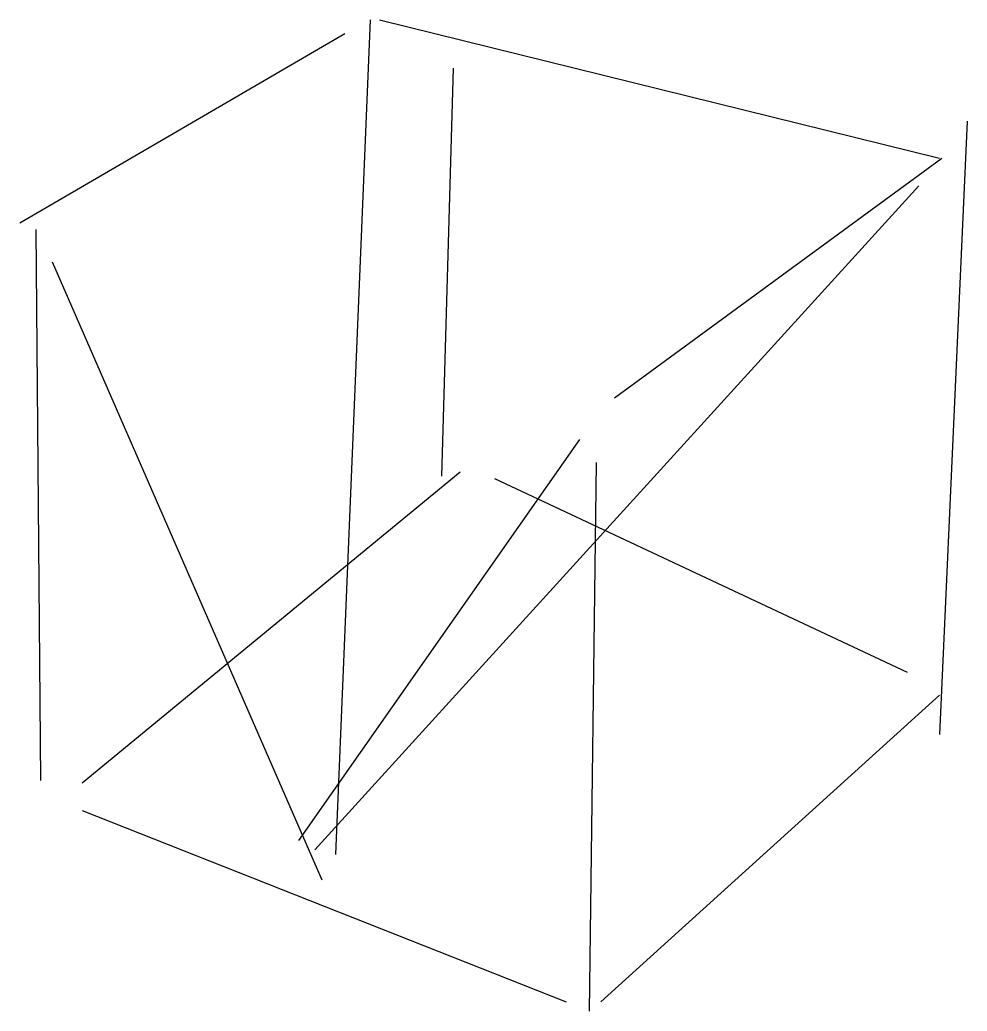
# Model space of a CAD drawing. Header units: metres. Extents: x -91 to 87, y -64 to 122.
import ezdxf

# ---------------------------------------------------------------- set-up
doc = ezdxf.new("R2010")
doc.units = ezdxf.units.M

msp = doc.modelspace()

# ---------------------------------------------------------------- linework, layer by layer
at = {"color": 0, "linetype": 'CONTINUOUS'}
for p, q in [((-25.245426, 121.695899), (-31.718612, -34.523659)), ((-23.519243, 121.695899), (81.346372, 95.803155)), ((-90.840379, 83.719874), (-29.992429, 119.106625)), ((-9.709779, 112.633438), (-11.867508, 36.249842)), ((86.524921, 102.707886), (81.346372, -12.083281)), ((20.498423, 50.922397), (81.777918, 95.803155)), ((-35.602524, -33.660568), (77.462461, 90.624606)), ((-87.819558, 82.425237), (-86.956467, -20.714196)), ((-84.798738, 76.383596), (-34.307886, -39.270662)), ((-38.623344, -31.934385), (14.025237, 43.154574)), ((-79.188644, -21.145741), (-8.415142, 37.112934)), ((17.046057, 38.839117), (15.75142, -63.86877)), ((-1.941956, 35.818297), (75.304732, -0.431546)), ((17.909148, -62.142587), (81.346372, -4.747003)), ((-79.188644, -26.32429), (11.435962, -62.142587))]:
    msp.add_line(p, q, dxfattribs=at)

doc.saveas('drawing.dxf')
